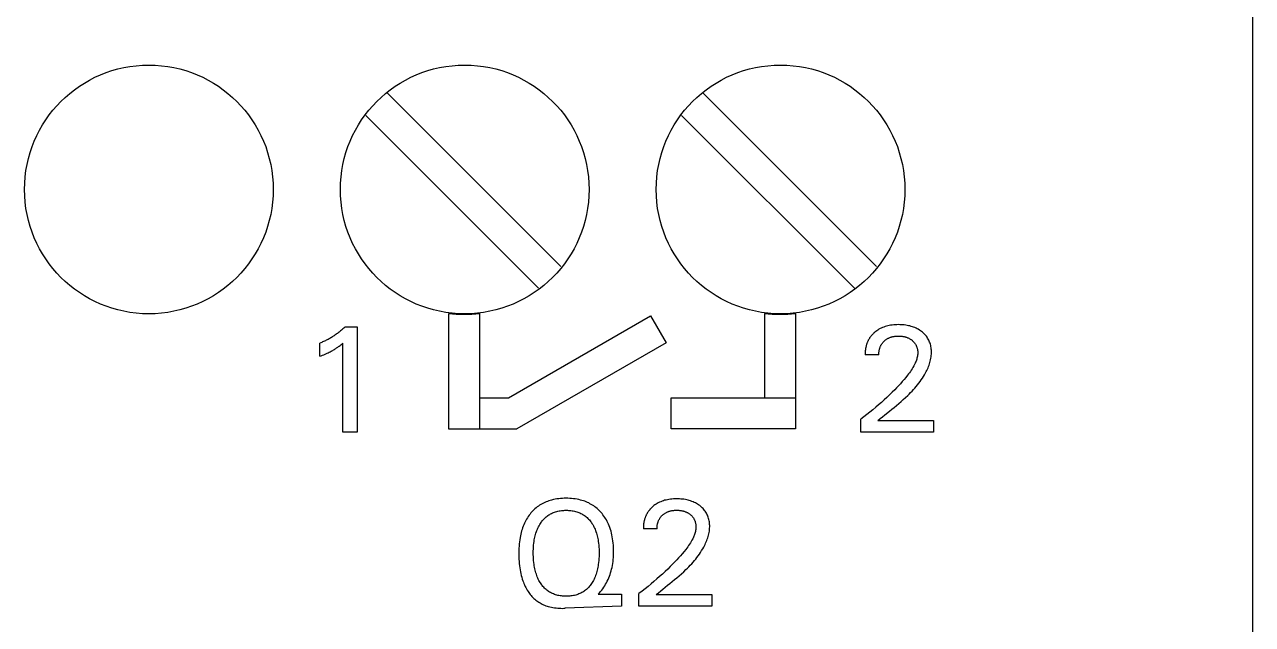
# Model space of a CAD drawing. Extents: x 0 to 420, y 0 to 297.
# Drawn here: x 163.51 to 183.26, y 182.06 to 191.71 of the extents above; entities that cross this region are included whole.
import ezdxf

# ---------------------------------------------------------------- set-up
doc = ezdxf.new("R2010")
doc.units = 0
doc.header["$LTSCALE"] = 23.1
doc.layers.add('10000_FRONT', color=7, linetype='CONTINUOUS')

msp = doc.modelspace()

# ---------------------------------------------------------------- linework, layer by layer
at = {"layer": '10000_FRONT', "color": 7, "linetype": 'CONTINUOUS'}
for p, q in [((183.263, 258.856), (183.263, 170.856)), ((172.137, 187.816), (169.345, 190.608)), ((177.217, 187.816), (174.425, 190.608)), ((169.002, 190.244), (171.78, 187.466)), ((174.082, 190.244), (176.86, 187.466)), ((170.333, 187.064), (170.333, 185.206)), ((170.833, 187.064), (170.833, 185.206)), ((175.413, 187.064), (175.413, 185.706)), ((175.913, 187.064), (175.913, 185.206)), ((168.659, 186.835), (168.647, 186.824)), ((168.67, 186.847), (168.659, 186.835)), ((168.67, 186.847), (168.863, 186.847)), ((168.863, 186.847), (168.863, 185.156)), ((171.299, 185.706), (173.583, 187.025)), ((173.583, 187.025), (173.833, 186.592)), ((177.314, 186.836), (177.294, 186.827)), ((177.335, 186.844), (177.314, 186.836)), ((177.356, 186.851), (177.335, 186.844)), ((177.377, 186.858), (177.356, 186.851)), ((177.398, 186.863), (177.377, 186.858)), ((177.42, 186.868), (177.398, 186.863)), ((177.444, 186.872), (177.42, 186.868)), ((177.469, 186.876), (177.444, 186.872)), ((177.493, 186.878), (177.469, 186.876)), ((177.518, 186.88), (177.493, 186.878)), ((177.542, 186.881), (177.518, 186.88)), ((177.567, 186.882), (177.542, 186.881)), ((177.591, 186.881), (177.567, 186.882)), ((177.615, 186.881), (177.591, 186.881)), ((177.639, 186.879), (177.615, 186.881)), ((177.662, 186.877), (177.639, 186.879)), ((177.686, 186.874), (177.662, 186.877)), ((177.71, 186.87), (177.686, 186.874)), ((177.731, 186.865), (177.71, 186.87)), ((177.752, 186.861), (177.731, 186.865)), ((177.773, 186.855), (177.752, 186.861)), ((177.794, 186.849), (177.773, 186.855)), ((177.814, 186.841), (177.794, 186.849)), ((177.834, 186.834), (177.814, 186.841)), ((168.382, 186.639), (168.367, 186.631)), ((168.396, 186.646), (168.382, 186.639)), ((168.41, 186.654), (168.396, 186.646)), ((168.424, 186.662), (168.41, 186.654)), ((168.438, 186.67), (168.424, 186.662)), ((168.452, 186.678), (168.438, 186.67)), ((168.466, 186.687), (168.452, 186.678)), ((168.479, 186.695), (168.466, 186.687)), ((168.493, 186.704), (168.479, 186.695)), ((168.506, 186.713), (168.493, 186.704)), ((168.52, 186.722), (168.506, 186.713)), ((168.533, 186.732), (168.52, 186.722)), ((168.546, 186.741), (168.533, 186.732)), ((168.559, 186.751), (168.546, 186.741)), ((168.572, 186.761), (168.559, 186.751)), ((168.585, 186.771), (168.572, 186.761)), ((168.597, 186.781), (168.585, 186.771)), ((168.61, 186.792), (168.597, 186.781)), ((168.622, 186.803), (168.61, 186.792)), ((168.635, 186.813), (168.622, 186.803)), ((168.647, 186.824), (168.635, 186.813)), ((177.088, 186.638), (177.084, 186.63)), ((177.093, 186.646), (177.088, 186.638)), ((177.097, 186.653), (177.093, 186.646)), ((177.102, 186.661), (177.097, 186.653)), ((177.106, 186.668), (177.102, 186.661)), ((177.111, 186.674), (177.106, 186.668)), ((177.115, 186.681), (177.111, 186.674)), ((177.12, 186.688), (177.115, 186.681)), ((177.125, 186.694), (177.12, 186.688)), ((177.13, 186.701), (177.125, 186.694)), ((177.135, 186.707), (177.13, 186.701)), ((177.141, 186.713), (177.135, 186.707)), ((177.146, 186.719), (177.141, 186.713)), ((177.152, 186.725), (177.146, 186.719)), ((177.157, 186.731), (177.152, 186.725)), ((177.163, 186.737), (177.157, 186.731)), ((177.169, 186.742), (177.163, 186.737)), ((177.175, 186.748), (177.169, 186.742)), ((177.181, 186.753), (177.175, 186.748)), ((177.187, 186.759), (177.181, 186.753)), ((177.204, 186.772), (177.187, 186.759)), ((177.221, 186.785), (177.204, 186.772)), ((177.238, 186.796), (177.221, 186.785)), ((177.256, 186.807), (177.238, 186.796)), ((177.275, 186.818), (177.256, 186.807)), ((177.294, 186.827), (177.275, 186.818)), ((177.362, 186.637), (177.37, 186.642)), ((177.37, 186.642), (177.378, 186.648)), ((177.378, 186.648), (177.386, 186.653)), ((177.386, 186.653), (177.395, 186.658)), ((177.395, 186.658), (177.403, 186.663)), ((177.403, 186.663), (177.412, 186.667)), ((177.412, 186.667), (177.421, 186.671)), ((177.421, 186.671), (177.431, 186.675)), ((177.431, 186.675), (177.44, 186.679)), ((177.44, 186.679), (177.45, 186.682)), ((177.45, 186.682), (177.459, 186.685)), ((177.459, 186.685), (177.469, 186.687)), ((177.469, 186.687), (177.479, 186.69)), ((177.479, 186.69), (177.49, 186.692)), ((177.49, 186.692), (177.501, 186.694)), ((177.501, 186.694), (177.512, 186.695)), ((177.512, 186.695), (177.523, 186.696)), ((177.523, 186.696), (177.534, 186.697)), ((177.534, 186.697), (177.545, 186.698)), ((177.545, 186.698), (177.556, 186.698)), ((177.556, 186.698), (177.567, 186.699)), ((177.567, 186.699), (177.579, 186.698)), ((177.579, 186.698), (177.591, 186.698)), ((177.591, 186.698), (177.604, 186.697)), ((177.604, 186.697), (177.616, 186.696)), ((177.616, 186.696), (177.628, 186.695)), ((177.628, 186.695), (177.64, 186.693)), ((177.64, 186.693), (177.652, 186.691)), ((177.652, 186.691), (177.662, 186.689)), ((177.662, 186.689), (177.671, 186.687)), ((177.671, 186.687), (177.681, 186.684)), ((177.681, 186.684), (177.69, 186.682)), ((177.69, 186.682), (177.699, 186.679)), ((177.699, 186.679), (177.708, 186.675)), ((177.708, 186.675), (177.717, 186.672)), ((177.717, 186.672), (177.726, 186.668)), ((177.726, 186.668), (177.735, 186.664)), ((177.735, 186.664), (177.743, 186.66)), ((177.743, 186.66), (177.751, 186.656)), ((177.751, 186.656), (177.759, 186.651)), ((177.759, 186.651), (177.766, 186.646)), ((177.766, 186.646), (177.774, 186.641)), ((177.774, 186.641), (177.781, 186.636)), ((177.852, 186.825), (177.834, 186.834)), ((177.871, 186.816), (177.852, 186.825)), ((177.888, 186.807), (177.871, 186.816)), ((177.906, 186.796), (177.888, 186.807)), ((177.923, 186.785), (177.906, 186.796)), ((177.939, 186.773), (177.923, 186.785)), ((177.954, 186.762), (177.939, 186.773)), ((177.968, 186.75), (177.954, 186.762)), ((177.981, 186.737), (177.968, 186.75)), ((177.994, 186.724), (177.981, 186.737)), ((178.006, 186.711), (177.994, 186.724)), ((178.018, 186.696), (178.006, 186.711)), ((178.029, 186.682), (178.018, 186.696)), ((178.039, 186.667), (178.029, 186.682)), ((178.048, 186.651), (178.039, 186.667)), ((178.056, 186.635), (178.048, 186.651)), ((168.278, 186.591), (168.263, 186.585)), ((168.263, 186.373), (168.263, 186.585)), ((168.293, 186.597), (168.278, 186.591)), ((168.308, 186.604), (168.293, 186.597)), ((168.323, 186.61), (168.308, 186.604)), ((168.338, 186.617), (168.323, 186.61)), ((168.352, 186.624), (168.338, 186.617)), ((168.367, 186.631), (168.352, 186.624)), ((168.413, 186.438), (168.428, 186.446)), ((168.428, 186.446), (168.443, 186.454)), ((168.443, 186.454), (168.458, 186.462)), ((168.458, 186.462), (168.47, 186.469)), ((168.47, 186.469), (168.483, 186.476)), ((168.483, 186.476), (168.496, 186.484)), ((168.496, 186.484), (168.508, 186.491)), ((168.508, 186.491), (168.521, 186.499)), ((168.521, 186.499), (168.533, 186.507)), ((168.533, 186.507), (168.544, 186.514)), ((168.544, 186.514), (168.554, 186.521)), ((168.554, 186.521), (168.565, 186.529)), ((168.565, 186.529), (168.576, 186.537)), ((168.576, 186.537), (168.588, 186.546)), ((168.588, 186.546), (168.599, 186.555)), ((168.599, 186.555), (168.617, 186.569)), ((168.617, 186.569), (168.635, 186.584)), ((168.635, 185.156), (168.635, 186.584)), ((173.833, 186.592), (171.433, 185.206)), ((177.035, 186.455), (177.034, 186.445)), ((177.034, 186.445), (177.034, 186.436)), ((177.036, 186.464), (177.035, 186.455)), ((177.037, 186.474), (177.036, 186.464)), ((177.039, 186.484), (177.037, 186.474)), ((177.04, 186.493), (177.039, 186.484)), ((177.042, 186.503), (177.04, 186.493)), ((177.044, 186.512), (177.042, 186.503)), ((177.046, 186.522), (177.044, 186.512)), ((177.048, 186.531), (177.046, 186.522)), ((177.05, 186.54), (177.048, 186.531)), ((177.052, 186.549), (177.05, 186.54)), ((177.055, 186.557), (177.052, 186.549)), ((177.058, 186.566), (177.055, 186.557)), ((177.06, 186.574), (177.058, 186.566)), ((177.063, 186.582), (177.06, 186.574)), ((177.066, 186.59), (177.063, 186.582)), ((177.07, 186.599), (177.066, 186.59)), ((177.073, 186.607), (177.07, 186.599)), ((177.077, 186.615), (177.073, 186.607)), ((177.08, 186.623), (177.077, 186.615)), ((177.084, 186.63), (177.08, 186.623)), ((177.255, 186.43), (177.256, 186.441)), ((177.256, 186.441), (177.257, 186.452)), ((177.257, 186.452), (177.259, 186.463)), ((177.259, 186.463), (177.261, 186.473)), ((177.261, 186.473), (177.263, 186.484)), ((177.263, 186.484), (177.265, 186.493)), ((177.265, 186.493), (177.268, 186.501)), ((177.268, 186.501), (177.27, 186.509)), ((177.27, 186.509), (177.273, 186.518)), ((177.273, 186.518), (177.276, 186.526)), ((177.276, 186.526), (177.28, 186.534)), ((177.28, 186.534), (177.284, 186.542)), ((177.284, 186.542), (177.288, 186.55)), ((177.288, 186.55), (177.292, 186.557)), ((177.292, 186.557), (177.296, 186.565)), ((177.296, 186.565), (177.301, 186.572)), ((177.301, 186.572), (177.306, 186.579)), ((177.306, 186.579), (177.311, 186.586)), ((177.311, 186.586), (177.316, 186.593)), ((177.316, 186.593), (177.322, 186.599)), ((177.322, 186.599), (177.328, 186.606)), ((177.328, 186.606), (177.333, 186.612)), ((177.333, 186.612), (177.34, 186.618)), ((177.34, 186.618), (177.347, 186.624)), ((177.347, 186.624), (177.354, 186.631)), ((177.354, 186.631), (177.362, 186.637)), ((177.781, 186.636), (177.788, 186.63)), ((177.788, 186.63), (177.795, 186.624)), ((177.795, 186.624), (177.801, 186.619)), ((177.801, 186.619), (177.807, 186.613)), ((177.807, 186.613), (177.813, 186.607)), ((177.813, 186.607), (177.819, 186.601)), ((177.819, 186.601), (177.824, 186.594)), ((177.824, 186.594), (177.83, 186.588)), ((177.83, 186.588), (177.835, 186.581)), ((177.835, 186.581), (177.839, 186.574)), ((177.839, 186.574), (177.844, 186.567)), ((177.844, 186.567), (177.848, 186.56)), ((177.848, 186.56), (177.852, 186.552)), ((177.852, 186.552), (177.856, 186.544)), ((177.856, 186.544), (177.859, 186.537)), ((177.859, 186.537), (177.862, 186.529)), ((177.862, 186.529), (177.865, 186.521)), ((177.865, 186.521), (177.867, 186.513)), ((177.867, 186.513), (177.87, 186.505)), ((177.87, 186.505), (177.872, 186.496)), ((177.872, 186.496), (177.874, 186.486)), ((177.874, 186.486), (177.876, 186.477)), ((177.876, 186.477), (177.877, 186.468)), ((177.877, 186.468), (177.879, 186.459)), ((177.879, 186.459), (177.879, 186.449)), ((177.879, 186.449), (177.88, 186.44)), ((177.88, 186.44), (177.88, 186.431)), ((178.064, 186.619), (178.056, 186.635)), ((178.071, 186.602), (178.064, 186.619)), ((178.077, 186.585), (178.071, 186.602)), ((178.083, 186.568), (178.077, 186.585)), ((178.088, 186.549), (178.083, 186.568)), ((178.092, 186.529), (178.088, 186.549)), ((178.095, 186.51), (178.092, 186.529)), ((178.098, 186.49), (178.095, 186.51)), ((178.099, 186.471), (178.098, 186.49)), ((178.1, 186.451), (178.099, 186.471)), ((178.1, 186.431), (178.1, 186.451)), ((168.263, 186.373), (168.284, 186.382)), ((168.284, 186.382), (168.305, 186.39)), ((168.305, 186.39), (168.326, 186.399)), ((168.326, 186.399), (168.347, 186.408)), ((168.347, 186.408), (168.368, 186.417)), ((168.368, 186.417), (168.383, 186.424)), ((168.383, 186.424), (168.398, 186.431)), ((168.398, 186.431), (168.413, 186.438)), ((177.034, 186.436), (177.033, 186.426)), ((177.033, 186.426), (177.033, 186.416)), ((177.033, 186.416), (177.033, 186.407)), ((177.033, 186.407), (177.033, 186.397)), ((177.254, 186.397), (177.033, 186.397)), ((177.254, 186.419), (177.255, 186.43)), ((177.254, 186.408), (177.254, 186.419)), ((177.254, 186.397), (177.254, 186.408)), ((177.839, 186.264), (177.828, 186.24)), ((177.845, 186.279), (177.839, 186.264)), ((177.852, 186.294), (177.845, 186.279)), ((177.857, 186.31), (177.852, 186.294)), ((177.863, 186.325), (177.857, 186.31)), ((177.867, 186.341), (177.863, 186.325)), ((177.871, 186.357), (177.867, 186.341)), ((177.875, 186.373), (177.871, 186.357)), ((177.877, 186.389), (177.875, 186.373)), ((177.879, 186.405), (177.877, 186.389)), ((177.88, 186.421), (177.879, 186.405)), ((177.88, 186.431), (177.88, 186.421)), ((178.061, 186.232), (178.069, 186.253)), ((178.069, 186.253), (178.076, 186.275)), ((178.076, 186.275), (178.082, 186.297)), ((178.082, 186.297), (178.087, 186.319)), ((178.087, 186.319), (178.092, 186.341)), ((178.092, 186.341), (178.095, 186.364)), ((178.095, 186.364), (178.098, 186.386)), ((178.098, 186.386), (178.1, 186.409)), ((178.1, 186.409), (178.1, 186.431)), ((177.715, 186.069), (177.687, 186.034)), ((177.731, 186.089), (177.715, 186.069)), ((177.746, 186.11), (177.731, 186.089)), ((177.761, 186.131), (177.746, 186.11)), ((177.776, 186.152), (177.761, 186.131)), ((177.789, 186.173), (177.776, 186.152)), ((177.803, 186.195), (177.789, 186.173)), ((177.816, 186.218), (177.803, 186.195)), ((177.828, 186.24), (177.816, 186.218)), ((177.954, 186.021), (177.972, 186.049)), ((177.972, 186.049), (177.989, 186.077)), ((177.989, 186.077), (178.005, 186.107)), ((178.005, 186.107), (178.016, 186.127)), ((178.016, 186.127), (178.026, 186.147)), ((178.026, 186.147), (178.035, 186.168)), ((178.035, 186.168), (178.045, 186.189)), ((178.045, 186.189), (178.053, 186.21)), ((178.053, 186.21), (178.061, 186.232)), ((177.54, 185.868), (177.509, 185.836)), ((177.57, 185.9), (177.54, 185.868)), ((177.601, 185.933), (177.57, 185.9)), ((177.63, 185.966), (177.601, 185.933)), ((177.659, 186), (177.63, 185.966)), ((177.687, 186.034), (177.659, 186)), ((177.811, 185.839), (177.833, 185.863)), ((177.833, 185.863), (177.855, 185.888)), ((177.855, 185.888), (177.876, 185.914)), ((177.876, 185.914), (177.896, 185.94)), ((177.896, 185.94), (177.916, 185.966)), ((177.916, 185.966), (177.935, 185.993)), ((177.935, 185.993), (177.954, 186.021)), ((170.833, 185.706), (171.299, 185.706)), ((173.913, 185.206), (173.913, 185.706)), ((173.913, 185.706), (175.913, 185.706)), ((177.34, 185.673), (177.295, 185.633)), ((177.383, 185.713), (177.34, 185.673)), ((177.426, 185.753), (177.383, 185.713)), ((177.468, 185.794), (177.426, 185.753)), ((177.509, 185.836), (177.468, 185.794)), ((177.611, 185.646), (177.647, 185.678)), ((177.647, 185.678), (177.683, 185.71)), ((177.683, 185.71), (177.718, 185.744)), ((177.718, 185.744), (177.742, 185.767)), ((177.742, 185.767), (177.765, 185.79)), ((177.765, 185.79), (177.788, 185.814)), ((177.788, 185.814), (177.811, 185.839)), ((177.11, 185.475), (177.062, 185.436)), ((177.158, 185.515), (177.11, 185.475)), ((177.204, 185.553), (177.158, 185.515)), ((177.25, 185.593), (177.204, 185.553)), ((177.295, 185.633), (177.25, 185.593)), ((177.35, 185.432), (177.424, 185.492)), ((177.424, 185.492), (177.462, 185.522)), ((177.462, 185.522), (177.499, 185.552)), ((177.499, 185.552), (177.537, 185.583)), ((177.537, 185.583), (177.574, 185.614)), ((177.574, 185.614), (177.611, 185.646)), ((177.013, 185.398), (176.963, 185.36)), ((176.963, 185.156), (176.963, 185.36)), ((177.062, 185.436), (177.013, 185.398)), ((177.24, 185.342), (177.276, 185.372)), ((177.24, 185.342), (178.135, 185.342)), ((177.276, 185.372), (177.313, 185.402)), ((177.313, 185.402), (177.35, 185.432)), ((178.135, 185.342), (178.135, 185.156)), ((168.863, 185.156), (168.635, 185.156)), ((170.333, 185.206), (171.433, 185.206)), ((175.913, 185.206), (173.913, 185.206)), ((178.135, 185.156), (176.963, 185.156)), ((172.048, 184.075), (172.019, 184.069)), ((172.077, 184.08), (172.048, 184.075)), ((172.106, 184.084), (172.077, 184.08)), ((172.136, 184.087), (172.106, 184.084)), ((172.165, 184.089), (172.136, 184.087)), ((172.195, 184.09), (172.165, 184.089)), ((172.225, 184.09), (172.195, 184.09)), ((172.254, 184.09), (172.225, 184.09)), ((172.283, 184.089), (172.254, 184.09)), ((172.312, 184.087), (172.283, 184.089)), ((172.341, 184.084), (172.312, 184.087)), ((172.37, 184.08), (172.341, 184.084)), ((172.399, 184.075), (172.37, 184.08)), ((172.428, 184.07), (172.399, 184.075)), ((173.877, 184.072), (173.853, 184.068)), ((173.901, 184.076), (173.877, 184.072)), ((173.926, 184.078), (173.901, 184.076)), ((173.95, 184.08), (173.926, 184.078)), ((173.975, 184.081), (173.95, 184.08)), ((173.999, 184.082), (173.975, 184.081)), ((174.023, 184.081), (173.999, 184.082)), ((174.047, 184.081), (174.023, 184.081)), ((174.071, 184.079), (174.047, 184.081)), ((174.095, 184.077), (174.071, 184.079)), ((174.119, 184.074), (174.095, 184.077)), ((174.142, 184.07), (174.119, 184.074)), ((171.69, 183.889), (171.674, 183.872)), ((171.706, 183.906), (171.69, 183.889)), ((171.723, 183.921), (171.706, 183.906)), ((171.741, 183.937), (171.723, 183.921)), ((171.759, 183.951), (171.741, 183.937)), ((171.778, 183.965), (171.759, 183.951)), ((171.797, 183.978), (171.778, 183.965)), ((171.817, 183.99), (171.797, 183.978)), ((171.837, 184.002), (171.817, 183.99)), ((171.858, 184.013), (171.837, 184.002)), ((171.879, 184.023), (171.858, 184.013)), ((171.901, 184.032), (171.879, 184.023)), ((171.923, 184.041), (171.901, 184.032)), ((171.945, 184.049), (171.923, 184.041)), ((171.968, 184.056), (171.945, 184.049)), ((171.99, 184.062), (171.968, 184.056)), ((172.019, 184.069), (171.99, 184.062)), ((172.038, 183.868), (172.055, 183.874)), ((172.055, 183.874), (172.073, 183.879)), ((172.073, 183.879), (172.092, 183.884)), ((172.092, 183.884), (172.11, 183.887)), ((172.11, 183.887), (172.129, 183.891)), ((172.129, 183.891), (172.148, 183.893)), ((172.148, 183.893), (172.167, 183.895)), ((172.167, 183.895), (172.186, 183.896)), ((172.186, 183.896), (172.205, 183.897)), ((172.205, 183.897), (172.225, 183.897)), ((172.225, 183.897), (172.244, 183.897)), ((172.244, 183.897), (172.263, 183.896)), ((172.263, 183.896), (172.282, 183.895)), ((172.282, 183.895), (172.301, 183.893)), ((172.301, 183.893), (172.32, 183.891)), ((172.32, 183.891), (172.339, 183.887)), ((172.339, 183.887), (172.358, 183.884)), ((172.358, 183.884), (172.377, 183.879)), ((172.377, 183.879), (172.395, 183.874)), ((172.395, 183.874), (172.411, 183.868)), ((172.456, 184.063), (172.428, 184.07)), ((172.479, 184.057), (172.456, 184.063)), ((172.501, 184.05), (172.479, 184.057)), ((172.523, 184.042), (172.501, 184.05)), ((172.545, 184.034), (172.523, 184.042)), ((172.566, 184.025), (172.545, 184.034)), ((172.588, 184.015), (172.566, 184.025)), ((172.608, 184.004), (172.588, 184.015)), ((172.629, 183.993), (172.608, 184.004)), ((172.649, 183.981), (172.629, 183.993)), ((172.668, 183.968), (172.649, 183.981)), ((172.686, 183.955), (172.668, 183.968)), ((172.704, 183.941), (172.686, 183.955)), ((172.722, 183.926), (172.704, 183.941)), ((172.739, 183.911), (172.722, 183.926)), ((172.756, 183.895), (172.739, 183.911)), ((172.772, 183.879), (172.756, 183.895)), ((172.787, 183.862), (172.772, 183.879)), ((173.543, 183.874), (173.538, 183.868)), ((173.548, 183.881), (173.543, 183.874)), ((173.553, 183.888), (173.548, 183.881)), ((173.558, 183.894), (173.553, 183.888)), ((173.563, 183.901), (173.558, 183.894)), ((173.568, 183.907), (173.563, 183.901)), ((173.573, 183.913), (173.568, 183.907)), ((173.579, 183.919), (173.573, 183.913)), ((173.584, 183.925), (173.579, 183.919)), ((173.59, 183.931), (173.584, 183.925)), ((173.596, 183.937), (173.59, 183.931)), ((173.602, 183.942), (173.596, 183.937)), ((173.607, 183.948), (173.602, 183.942)), ((173.614, 183.953), (173.607, 183.948)), ((173.62, 183.959), (173.614, 183.953)), ((173.636, 183.972), (173.62, 183.959)), ((173.653, 183.985), (173.636, 183.972)), ((173.671, 183.996), (173.653, 183.985)), ((173.689, 184.007), (173.671, 183.996)), ((173.707, 184.018), (173.689, 184.007)), ((173.726, 184.027), (173.707, 184.018)), ((173.747, 184.036), (173.726, 184.027)), ((173.767, 184.044), (173.747, 184.036)), ((173.788, 184.051), (173.767, 184.044)), ((173.809, 184.058), (173.788, 184.051)), ((173.831, 184.063), (173.809, 184.058)), ((173.853, 184.068), (173.831, 184.063)), ((173.854, 183.871), (173.863, 183.875)), ((173.863, 183.875), (173.873, 183.879)), ((173.873, 183.879), (173.882, 183.882)), ((173.882, 183.882), (173.892, 183.885)), ((173.892, 183.885), (173.902, 183.887)), ((173.902, 183.887), (173.911, 183.89)), ((173.911, 183.89), (173.922, 183.892)), ((173.922, 183.892), (173.933, 183.894)), ((173.933, 183.894), (173.944, 183.895)), ((173.944, 183.895), (173.955, 183.896)), ((173.955, 183.896), (173.966, 183.897)), ((173.966, 183.897), (173.977, 183.898)), ((173.977, 183.898), (173.988, 183.898)), ((173.988, 183.898), (173.999, 183.899)), ((173.999, 183.899), (174.012, 183.898)), ((174.012, 183.898), (174.024, 183.898)), ((174.024, 183.898), (174.036, 183.897)), ((174.036, 183.897), (174.048, 183.896)), ((174.048, 183.896), (174.061, 183.895)), ((174.061, 183.895), (174.073, 183.893)), ((174.073, 183.893), (174.085, 183.891)), ((174.085, 183.891), (174.094, 183.889)), ((174.094, 183.889), (174.104, 183.887)), ((174.104, 183.887), (174.113, 183.884)), ((174.113, 183.884), (174.123, 183.882)), ((174.123, 183.882), (174.132, 183.879)), ((174.132, 183.879), (174.141, 183.875)), ((174.141, 183.875), (174.15, 183.872)), ((174.164, 184.065), (174.142, 184.07)), ((174.185, 184.061), (174.164, 184.065)), ((174.205, 184.055), (174.185, 184.061)), ((174.226, 184.049), (174.205, 184.055)), ((174.246, 184.041), (174.226, 184.049)), ((174.266, 184.034), (174.246, 184.041)), ((174.285, 184.025), (174.266, 184.034)), ((174.303, 184.016), (174.285, 184.025)), ((174.321, 184.007), (174.303, 184.016)), ((174.338, 183.996), (174.321, 184.007)), ((174.355, 183.985), (174.338, 183.996)), ((174.372, 183.973), (174.355, 183.985)), ((174.386, 183.962), (174.372, 183.973)), ((174.4, 183.95), (174.386, 183.962)), ((174.414, 183.937), (174.4, 183.95)), ((174.426, 183.924), (174.414, 183.937)), ((174.439, 183.911), (174.426, 183.924)), ((174.45, 183.896), (174.439, 183.911)), ((174.461, 183.882), (174.45, 183.896)), ((174.471, 183.867), (174.461, 183.882)), ((171.554, 183.689), (171.543, 183.666)), ((171.564, 183.711), (171.554, 183.689)), ((171.576, 183.733), (171.564, 183.711)), ((171.588, 183.755), (171.576, 183.733)), ((171.601, 183.776), (171.588, 183.755)), ((171.614, 183.797), (171.601, 183.776)), ((171.629, 183.817), (171.614, 183.797)), ((171.644, 183.837), (171.629, 183.817)), ((171.659, 183.855), (171.644, 183.837)), ((171.674, 183.872), (171.659, 183.855)), ((171.799, 183.668), (171.81, 183.685)), ((171.81, 183.685), (171.82, 183.7)), ((171.82, 183.7), (171.83, 183.714)), ((171.83, 183.714), (171.841, 183.729)), ((171.841, 183.729), (171.853, 183.742)), ((171.853, 183.742), (171.864, 183.755)), ((171.864, 183.755), (171.877, 183.768)), ((171.877, 183.768), (171.89, 183.78)), ((171.89, 183.78), (171.903, 183.792)), ((171.903, 183.792), (171.917, 183.803)), ((171.917, 183.803), (171.931, 183.813)), ((171.931, 183.813), (171.945, 183.823)), ((171.945, 183.823), (171.96, 183.832)), ((171.96, 183.832), (171.975, 183.841)), ((171.975, 183.841), (171.99, 183.848)), ((171.99, 183.848), (172.006, 183.856)), ((172.006, 183.856), (172.022, 183.862)), ((172.022, 183.862), (172.038, 183.868)), ((172.411, 183.868), (172.428, 183.862)), ((172.428, 183.862), (172.444, 183.856)), ((172.444, 183.856), (172.46, 183.848)), ((172.46, 183.848), (172.475, 183.841)), ((172.475, 183.841), (172.49, 183.832)), ((172.49, 183.832), (172.505, 183.823)), ((172.505, 183.823), (172.52, 183.813)), ((172.52, 183.813), (172.534, 183.803)), ((172.534, 183.803), (172.547, 183.792)), ((172.547, 183.792), (172.561, 183.78)), ((172.561, 183.78), (172.574, 183.768)), ((172.574, 183.768), (172.586, 183.755)), ((172.586, 183.755), (172.598, 183.742)), ((172.598, 183.742), (172.609, 183.729)), ((172.609, 183.729), (172.62, 183.714)), ((172.62, 183.714), (172.63, 183.7)), ((172.63, 183.7), (172.64, 183.685)), ((172.64, 183.685), (172.651, 183.668)), ((172.802, 183.844), (172.787, 183.862)), ((172.817, 183.825), (172.802, 183.844)), ((172.832, 183.805), (172.817, 183.825)), ((172.846, 183.784), (172.832, 183.805)), ((172.859, 183.764), (172.846, 183.784)), ((172.871, 183.742), (172.859, 183.764)), ((172.883, 183.72), (172.871, 183.742)), ((172.894, 183.698), (172.883, 183.72)), ((172.905, 183.676), (172.894, 183.698)), ((172.917, 183.648), (172.905, 183.676)), ((173.471, 183.684), (173.47, 183.674)), ((173.473, 183.693), (173.471, 183.684)), ((173.474, 183.703), (173.473, 183.693)), ((173.476, 183.712), (173.474, 183.703)), ((173.478, 183.722), (173.476, 183.712)), ((173.48, 183.731), (173.478, 183.722)), ((173.483, 183.74), (173.48, 183.731)), ((173.485, 183.749), (173.483, 183.74)), ((173.487, 183.757), (173.485, 183.749)), ((173.49, 183.766), (173.487, 183.757)), ((173.493, 183.774), (173.49, 183.766)), ((173.496, 183.782), (173.493, 183.774)), ((173.499, 183.79), (173.496, 183.782)), ((173.502, 183.799), (173.499, 183.79)), ((173.506, 183.807), (173.502, 183.799)), ((173.509, 183.815), (173.506, 183.807)), ((173.513, 183.823), (173.509, 183.815)), ((173.517, 183.83), (173.513, 183.823)), ((173.521, 183.838), (173.517, 183.83)), ((173.525, 183.846), (173.521, 183.838)), ((173.53, 183.853), (173.525, 183.846)), ((173.534, 183.861), (173.53, 183.853)), ((173.538, 183.868), (173.534, 183.861)), ((173.693, 183.673), (173.696, 183.684)), ((173.696, 183.684), (173.698, 183.693)), ((173.698, 183.693), (173.7, 183.701)), ((173.7, 183.701), (173.703, 183.709)), ((173.703, 183.709), (173.706, 183.718)), ((173.706, 183.718), (173.709, 183.726)), ((173.709, 183.726), (173.712, 183.734)), ((173.712, 183.734), (173.716, 183.742)), ((173.716, 183.742), (173.72, 183.75)), ((173.72, 183.75), (173.724, 183.757)), ((173.724, 183.757), (173.729, 183.765)), ((173.729, 183.765), (173.733, 183.772)), ((173.733, 183.772), (173.738, 183.779)), ((173.738, 183.779), (173.743, 183.786)), ((173.743, 183.786), (173.749, 183.793)), ((173.749, 183.793), (173.754, 183.799)), ((173.754, 183.799), (173.76, 183.806)), ((173.76, 183.806), (173.766, 183.812)), ((173.766, 183.812), (173.772, 183.818)), ((173.772, 183.818), (173.779, 183.824)), ((173.779, 183.824), (173.787, 183.831)), ((173.787, 183.831), (173.795, 183.837)), ((173.795, 183.837), (173.802, 183.842)), ((173.802, 183.842), (173.81, 183.848)), ((173.81, 183.848), (173.819, 183.853)), ((173.819, 183.853), (173.827, 183.858)), ((173.827, 183.858), (173.836, 183.863)), ((173.836, 183.863), (173.845, 183.867)), ((173.845, 183.867), (173.854, 183.871)), ((174.15, 183.872), (174.159, 183.868)), ((174.159, 183.868), (174.167, 183.864)), ((174.167, 183.864), (174.175, 183.86)), ((174.175, 183.86), (174.183, 183.856)), ((174.183, 183.856), (174.191, 183.851)), ((174.191, 183.851), (174.199, 183.846)), ((174.199, 183.846), (174.206, 183.841)), ((174.206, 183.841), (174.214, 183.836)), ((174.214, 183.836), (174.221, 183.83)), ((174.221, 183.83), (174.227, 183.824)), ((174.227, 183.824), (174.234, 183.819)), ((174.234, 183.819), (174.24, 183.813)), ((174.24, 183.813), (174.246, 183.807)), ((174.246, 183.807), (174.251, 183.801)), ((174.251, 183.801), (174.257, 183.794)), ((174.257, 183.794), (174.262, 183.788)), ((174.262, 183.788), (174.267, 183.781)), ((174.267, 183.781), (174.272, 183.774)), ((174.272, 183.774), (174.276, 183.767)), ((174.276, 183.767), (174.28, 183.76)), ((174.28, 183.76), (174.284, 183.752)), ((174.284, 183.752), (174.288, 183.744)), ((174.288, 183.744), (174.291, 183.737)), ((174.291, 183.737), (174.295, 183.729)), ((174.295, 183.729), (174.297, 183.721)), ((174.297, 183.721), (174.3, 183.713)), ((174.3, 183.713), (174.302, 183.705)), ((174.302, 183.705), (174.305, 183.696)), ((174.305, 183.696), (174.307, 183.686)), ((174.307, 183.686), (174.308, 183.677)), ((174.308, 183.677), (174.31, 183.668)), ((174.48, 183.851), (174.471, 183.867)), ((174.489, 183.835), (174.48, 183.851)), ((174.497, 183.819), (174.489, 183.835)), ((174.503, 183.802), (174.497, 183.819)), ((174.51, 183.785), (174.503, 183.802)), ((174.515, 183.768), (174.51, 183.785)), ((174.52, 183.749), (174.515, 183.768)), ((174.524, 183.729), (174.52, 183.749)), ((174.528, 183.71), (174.524, 183.729)), ((174.53, 183.69), (174.528, 183.71)), ((174.532, 183.671), (174.53, 183.69)), ((171.488, 183.486), (171.483, 183.46)), ((171.494, 183.512), (171.488, 183.486)), ((171.5, 183.539), (171.494, 183.512)), ((171.507, 183.565), (171.5, 183.539)), ((171.515, 183.591), (171.507, 183.565)), ((171.524, 183.616), (171.515, 183.591)), ((171.533, 183.641), (171.524, 183.616)), ((171.543, 183.666), (171.533, 183.641)), ((171.721, 183.465), (171.726, 183.488)), ((171.726, 183.488), (171.733, 183.51)), ((171.733, 183.51), (171.739, 183.532)), ((171.739, 183.532), (171.747, 183.554)), ((171.747, 183.554), (171.754, 183.574)), ((171.754, 183.574), (171.762, 183.593)), ((171.762, 183.593), (171.77, 183.612)), ((171.77, 183.612), (171.779, 183.631)), ((171.779, 183.631), (171.789, 183.649)), ((171.789, 183.649), (171.799, 183.668)), ((172.651, 183.668), (172.662, 183.649)), ((172.662, 183.649), (172.671, 183.631)), ((172.671, 183.631), (172.68, 183.612)), ((172.68, 183.612), (172.689, 183.593)), ((172.689, 183.593), (172.697, 183.574)), ((172.697, 183.574), (172.704, 183.554)), ((172.704, 183.554), (172.711, 183.532)), ((172.711, 183.532), (172.718, 183.51)), ((172.718, 183.51), (172.724, 183.488)), ((172.724, 183.488), (172.729, 183.465)), ((172.927, 183.619), (172.917, 183.648)), ((172.937, 183.59), (172.927, 183.619)), ((172.946, 183.561), (172.937, 183.59)), ((172.954, 183.532), (172.946, 183.561)), ((172.961, 183.502), (172.954, 183.532)), ((172.967, 183.472), (172.961, 183.502)), ((173.467, 183.645), (173.466, 183.636)), ((173.466, 183.636), (173.466, 183.626)), ((173.466, 183.626), (173.466, 183.616)), ((173.466, 183.616), (173.466, 183.607)), ((173.466, 183.607), (173.466, 183.597)), ((173.686, 183.597), (173.466, 183.597)), ((173.468, 183.655), (173.467, 183.645)), ((173.469, 183.664), (173.468, 183.655)), ((173.47, 183.674), (173.469, 183.664)), ((173.686, 183.619), (173.687, 183.63)), ((173.686, 183.608), (173.686, 183.619)), ((173.686, 183.597), (173.686, 183.608)), ((173.687, 183.63), (173.688, 183.641)), ((173.688, 183.641), (173.689, 183.652)), ((173.689, 183.652), (173.691, 183.663)), ((173.691, 183.663), (173.693, 183.673)), ((174.278, 183.479), (174.271, 183.464)), ((174.284, 183.494), (174.278, 183.479)), ((174.29, 183.51), (174.284, 183.494)), ((174.295, 183.525), (174.29, 183.51)), ((174.3, 183.541), (174.295, 183.525)), ((174.304, 183.557), (174.3, 183.541)), ((174.307, 183.573), (174.304, 183.557)), ((174.31, 183.589), (174.307, 183.573)), ((174.31, 183.668), (174.311, 183.659)), ((174.312, 183.605), (174.31, 183.589)), ((174.311, 183.659), (174.312, 183.649)), ((174.312, 183.649), (174.312, 183.64)), ((174.312, 183.64), (174.313, 183.631)), ((174.313, 183.621), (174.312, 183.605)), ((174.313, 183.631), (174.313, 183.621)), ((174.508, 183.475), (174.514, 183.497)), ((174.514, 183.497), (174.52, 183.519)), ((174.52, 183.519), (174.524, 183.541)), ((174.524, 183.541), (174.528, 183.564)), ((174.528, 183.564), (174.53, 183.586)), ((174.53, 183.586), (174.532, 183.609)), ((174.533, 183.651), (174.532, 183.671)), ((174.532, 183.609), (174.533, 183.631)), ((174.533, 183.631), (174.533, 183.651)), ((171.465, 183.286), (171.464, 183.252)), ((171.467, 183.321), (171.465, 183.286)), ((171.469, 183.356), (171.467, 183.321)), ((171.473, 183.391), (171.469, 183.356)), ((171.478, 183.425), (171.473, 183.391)), ((171.483, 183.46), (171.478, 183.425)), ((171.697, 183.275), (171.699, 183.306)), ((171.699, 183.306), (171.701, 183.336)), ((171.701, 183.336), (171.704, 183.367)), ((171.704, 183.367), (171.708, 183.397)), ((171.708, 183.397), (171.712, 183.42)), ((171.712, 183.42), (171.716, 183.443)), ((171.716, 183.443), (171.721, 183.465)), ((172.729, 183.465), (172.734, 183.443)), ((172.734, 183.443), (172.738, 183.42)), ((172.738, 183.42), (172.742, 183.397)), ((172.742, 183.397), (172.746, 183.367)), ((172.746, 183.367), (172.749, 183.336)), ((172.749, 183.336), (172.752, 183.306)), ((172.752, 183.306), (172.753, 183.275)), ((172.972, 183.438), (172.967, 183.472)), ((172.977, 183.404), (172.972, 183.438)), ((172.981, 183.37), (172.977, 183.404)), ((172.984, 183.336), (172.981, 183.37)), ((172.986, 183.302), (172.984, 183.336)), ((172.987, 183.268), (172.986, 183.302)), ((174.163, 183.289), (174.148, 183.269)), ((174.179, 183.31), (174.163, 183.289)), ((174.194, 183.331), (174.179, 183.31)), ((174.208, 183.352), (174.194, 183.331)), ((174.222, 183.373), (174.208, 183.352)), ((174.235, 183.395), (174.222, 183.373)), ((174.248, 183.418), (174.235, 183.395)), ((174.26, 183.44), (174.248, 183.418)), ((174.271, 183.464), (174.26, 183.44)), ((174.421, 183.277), (174.437, 183.307)), ((174.437, 183.307), (174.448, 183.327)), ((174.448, 183.327), (174.458, 183.347)), ((174.458, 183.347), (174.468, 183.368)), ((174.468, 183.368), (174.477, 183.389)), ((174.477, 183.389), (174.486, 183.41)), ((174.486, 183.41), (174.494, 183.432)), ((174.494, 183.432), (174.501, 183.453)), ((174.501, 183.453), (174.508, 183.475)), ((171.464, 183.252), (171.463, 183.217)), ((171.463, 183.217), (171.463, 183.181)), ((171.463, 183.181), (171.464, 183.146)), ((171.464, 183.146), (171.466, 183.111)), ((171.466, 183.111), (171.468, 183.076)), ((171.696, 183.245), (171.697, 183.275)), ((171.696, 183.214), (171.696, 183.245)), ((171.696, 183.183), (171.696, 183.214)), ((171.697, 183.152), (171.696, 183.183)), ((171.699, 183.121), (171.697, 183.152)), ((171.701, 183.09), (171.699, 183.121)), ((171.704, 183.059), (171.701, 183.09)), ((172.749, 183.09), (172.746, 183.059)), ((172.752, 183.121), (172.749, 183.09)), ((172.753, 183.152), (172.752, 183.121)), ((172.753, 183.275), (172.754, 183.245)), ((172.754, 183.183), (172.753, 183.152)), ((172.754, 183.245), (172.755, 183.214)), ((172.755, 183.214), (172.754, 183.183)), ((172.978, 183.074), (172.981, 183.106)), ((172.981, 183.106), (172.984, 183.138)), ((172.984, 183.138), (172.986, 183.17)), ((172.986, 183.17), (172.987, 183.201)), ((172.987, 183.234), (172.987, 183.268)), ((172.987, 183.201), (172.987, 183.234)), ((174.003, 183.1), (173.972, 183.068)), ((174.033, 183.133), (174.003, 183.1)), ((174.063, 183.166), (174.033, 183.133)), ((174.092, 183.2), (174.063, 183.166)), ((174.12, 183.234), (174.092, 183.2)), ((174.148, 183.269), (174.12, 183.234)), ((174.266, 183.063), (174.287, 183.088)), ((174.287, 183.088), (174.308, 183.114)), ((174.308, 183.114), (174.329, 183.14)), ((174.329, 183.14), (174.349, 183.166)), ((174.349, 183.166), (174.368, 183.193)), ((174.368, 183.193), (174.386, 183.221)), ((174.386, 183.221), (174.404, 183.249)), ((174.404, 183.249), (174.421, 183.277)), ((171.468, 183.076), (171.471, 183.041)), ((171.471, 183.041), (171.475, 183.006)), ((171.475, 183.006), (171.48, 182.971)), ((171.48, 182.971), (171.484, 182.94)), ((171.484, 182.94), (171.49, 182.91)), ((171.49, 182.91), (171.496, 182.88)), ((171.708, 183.028), (171.704, 183.059)), ((171.712, 183.005), (171.708, 183.028)), ((171.716, 182.982), (171.712, 183.005)), ((171.721, 182.959), (171.716, 182.982)), ((171.726, 182.936), (171.721, 182.959)), ((171.732, 182.913), (171.726, 182.936)), ((171.738, 182.891), (171.732, 182.913)), ((171.745, 182.868), (171.738, 182.891)), ((172.712, 182.89), (172.705, 182.868)), ((172.719, 182.913), (172.712, 182.89)), ((172.725, 182.935), (172.719, 182.913)), ((172.73, 182.958), (172.725, 182.935)), ((172.735, 182.981), (172.73, 182.958)), ((172.739, 183.004), (172.735, 182.981)), ((172.742, 183.028), (172.739, 183.004)), ((172.746, 183.059), (172.742, 183.028)), ((172.931, 182.866), (172.94, 182.894)), ((172.94, 182.894), (172.948, 182.922)), ((172.948, 182.922), (172.955, 182.951)), ((172.955, 182.951), (172.962, 182.979)), ((172.962, 182.979), (172.968, 183.011)), ((172.968, 183.011), (172.973, 183.042)), ((172.973, 183.042), (172.978, 183.074)), ((173.816, 182.913), (173.773, 182.873)), ((173.858, 182.953), (173.816, 182.913)), ((173.9, 182.994), (173.858, 182.953)), ((173.941, 183.036), (173.9, 182.994)), ((173.972, 183.068), (173.941, 183.036)), ((174.08, 182.878), (174.115, 182.91)), ((174.115, 182.91), (174.151, 182.944)), ((174.151, 182.944), (174.175, 182.967)), ((174.175, 182.967), (174.198, 182.99)), ((174.198, 182.99), (174.221, 183.014)), ((174.221, 183.014), (174.244, 183.039)), ((174.244, 183.039), (174.266, 183.063)), ((171.496, 182.88), (171.503, 182.851)), ((171.503, 182.851), (171.511, 182.821)), ((171.511, 182.821), (171.519, 182.792)), ((171.519, 182.792), (171.529, 182.763)), ((171.529, 182.763), (171.537, 182.74)), ((171.537, 182.74), (171.546, 182.718)), ((171.546, 182.718), (171.555, 182.697)), ((171.555, 182.697), (171.565, 182.675)), ((171.753, 182.848), (171.745, 182.868)), ((171.76, 182.829), (171.753, 182.848)), ((171.768, 182.809), (171.76, 182.829)), ((171.777, 182.79), (171.768, 182.809)), ((171.787, 182.771), (171.777, 182.79)), ((171.797, 182.753), (171.787, 182.771)), ((171.808, 182.735), (171.797, 182.753)), ((171.811, 182.729), (171.808, 182.735)), ((171.821, 182.715), (171.811, 182.729)), ((171.831, 182.701), (171.821, 182.715)), ((171.841, 182.687), (171.831, 182.701)), ((172.612, 182.69), (172.6, 182.676)), ((172.622, 182.705), (172.612, 182.69)), ((172.633, 182.72), (172.622, 182.705)), ((172.643, 182.735), (172.633, 182.72)), ((172.653, 182.753), (172.643, 182.735)), ((172.664, 182.771), (172.653, 182.753)), ((172.673, 182.79), (172.664, 182.771)), ((172.682, 182.809), (172.673, 182.79)), ((172.69, 182.828), (172.682, 182.809)), ((172.698, 182.848), (172.69, 182.828)), ((172.705, 182.868), (172.698, 182.848)), ((172.844, 182.683), (172.859, 182.708)), ((172.859, 182.708), (172.873, 182.733)), ((172.873, 182.733), (172.886, 182.758)), ((172.886, 182.758), (172.899, 182.785)), ((172.899, 182.785), (172.91, 182.811)), ((172.91, 182.811), (172.921, 182.839)), ((172.921, 182.839), (172.931, 182.866)), ((173.591, 182.715), (173.543, 182.675)), ((173.637, 182.753), (173.591, 182.715)), ((173.683, 182.793), (173.637, 182.753)), ((173.728, 182.833), (173.683, 182.793)), ((173.773, 182.873), (173.728, 182.833)), ((173.782, 182.632), (173.857, 182.692)), ((173.857, 182.692), (173.894, 182.722)), ((173.894, 182.722), (173.932, 182.752)), ((173.932, 182.752), (173.969, 182.783)), ((173.969, 182.783), (174.006, 182.814)), ((174.006, 182.814), (174.043, 182.846)), ((174.043, 182.846), (174.08, 182.878)), ((171.565, 182.675), (171.575, 182.654)), ((171.575, 182.654), (171.587, 182.633)), ((171.587, 182.633), (171.599, 182.613)), ((171.599, 182.613), (171.611, 182.593)), ((171.611, 182.593), (171.623, 182.575)), ((171.623, 182.575), (171.635, 182.559)), ((171.635, 182.559), (171.648, 182.542)), ((171.648, 182.542), (171.661, 182.526)), ((171.661, 182.526), (171.675, 182.511)), ((171.675, 182.511), (171.689, 182.496)), ((171.689, 182.496), (171.704, 182.482)), ((171.852, 182.673), (171.841, 182.687)), ((171.864, 182.66), (171.852, 182.673)), ((171.876, 182.648), (171.864, 182.66)), ((171.888, 182.636), (171.876, 182.648)), ((171.901, 182.624), (171.888, 182.636)), ((171.914, 182.613), (171.901, 182.624)), ((171.928, 182.602), (171.914, 182.613)), ((171.942, 182.592), (171.928, 182.602)), ((171.957, 182.583), (171.942, 182.592)), ((171.972, 182.574), (171.957, 182.583)), ((171.988, 182.566), (171.972, 182.574)), ((172.004, 182.559), (171.988, 182.566)), ((172.02, 182.552), (172.004, 182.559)), ((172.036, 182.545), (172.02, 182.552)), ((172.053, 182.54), (172.036, 182.545)), ((172.072, 182.534), (172.053, 182.54)), ((172.09, 182.53), (172.072, 182.534)), ((172.109, 182.526), (172.09, 182.53)), ((172.128, 182.522), (172.109, 182.526)), ((172.147, 182.52), (172.128, 182.522)), ((172.167, 182.518), (172.147, 182.52)), ((172.186, 182.516), (172.167, 182.518)), ((172.205, 182.516), (172.186, 182.516)), ((172.225, 182.515), (172.205, 182.516)), ((172.244, 182.516), (172.225, 182.515)), ((172.263, 182.516), (172.244, 182.516)), ((172.283, 182.518), (172.263, 182.516)), ((172.302, 182.52), (172.283, 182.518)), ((172.321, 182.522), (172.302, 182.52)), ((172.34, 182.526), (172.321, 182.522)), ((172.359, 182.53), (172.34, 182.526)), ((172.378, 182.534), (172.359, 182.53)), ((172.396, 182.54), (172.378, 182.534)), ((172.413, 182.545), (172.396, 182.54)), ((172.429, 182.552), (172.413, 182.545)), ((172.446, 182.559), (172.429, 182.552)), ((172.462, 182.566), (172.446, 182.559)), ((172.477, 182.574), (172.462, 182.566)), ((172.492, 182.583), (172.477, 182.574)), ((172.507, 182.592), (172.492, 182.583)), ((172.522, 182.602), (172.507, 182.592)), ((172.536, 182.613), (172.522, 182.602)), ((172.55, 182.624), (172.536, 182.613)), ((172.563, 182.637), (172.55, 182.624)), ((172.576, 182.649), (172.563, 182.637)), ((172.588, 182.662), (172.576, 182.649)), ((172.6, 182.676), (172.588, 182.662)), ((172.76, 182.57), (172.741, 182.549)), ((172.741, 182.549), (173.117, 182.549)), ((172.76, 182.57), (172.778, 182.591)), ((172.778, 182.591), (172.796, 182.613)), ((172.796, 182.613), (172.813, 182.636)), ((172.813, 182.636), (172.829, 182.66)), ((172.829, 182.66), (172.844, 182.683)), ((173.117, 182.549), (173.117, 182.356)), ((173.445, 182.598), (173.396, 182.56)), ((173.396, 182.356), (173.396, 182.56)), ((173.494, 182.636), (173.445, 182.598)), ((173.543, 182.675), (173.494, 182.636)), ((173.673, 182.542), (173.709, 182.572)), ((173.673, 182.542), (174.568, 182.542)), ((173.709, 182.572), (173.745, 182.602)), ((173.745, 182.602), (173.782, 182.632)), ((174.568, 182.542), (174.568, 182.356)), ((171.704, 182.482), (171.72, 182.468)), ((171.72, 182.468), (171.735, 182.455)), ((171.735, 182.455), (171.752, 182.442)), ((171.752, 182.442), (171.769, 182.43)), ((171.769, 182.43), (171.786, 182.419)), ((171.786, 182.419), (171.804, 182.408)), ((171.804, 182.408), (171.822, 182.398)), ((171.822, 182.398), (171.84, 182.389)), ((171.84, 182.389), (171.859, 182.38)), ((171.859, 182.38), (171.878, 182.372)), ((171.878, 182.372), (171.898, 182.364)), ((171.898, 182.364), (171.917, 182.358)), ((171.917, 182.358), (171.937, 182.352)), ((171.937, 182.352), (171.962, 182.345)), ((171.962, 182.345), (171.987, 182.339)), ((171.987, 182.339), (172.012, 182.334)), ((172.012, 182.334), (172.038, 182.33)), ((172.038, 182.33), (172.064, 182.327)), ((172.064, 182.327), (172.089, 182.325)), ((172.089, 182.325), (172.115, 182.323)), ((172.115, 182.323), (172.141, 182.322)), ((172.141, 182.322), (172.167, 182.321)), ((172.167, 182.321), (172.189, 182.322)), ((172.189, 182.322), (172.208, 182.322)), ((173.117, 182.356), (172.208, 182.322)), ((174.568, 182.356), (173.396, 182.356))]:
    msp.add_line(p, q, dxfattribs=at)
for centre in [(165.513, 189.056), (170.593, 189.056), (175.673, 189.056)]:
    msp.add_circle(centre, 2, dxfattribs=at)
for centre in [(170.583, 189.056), (175.663, 189.056)]:
    msp.add_arc(centre, 2.008, 262.848, 277.152, dxfattribs=at)

doc.saveas('drawing.dxf')
